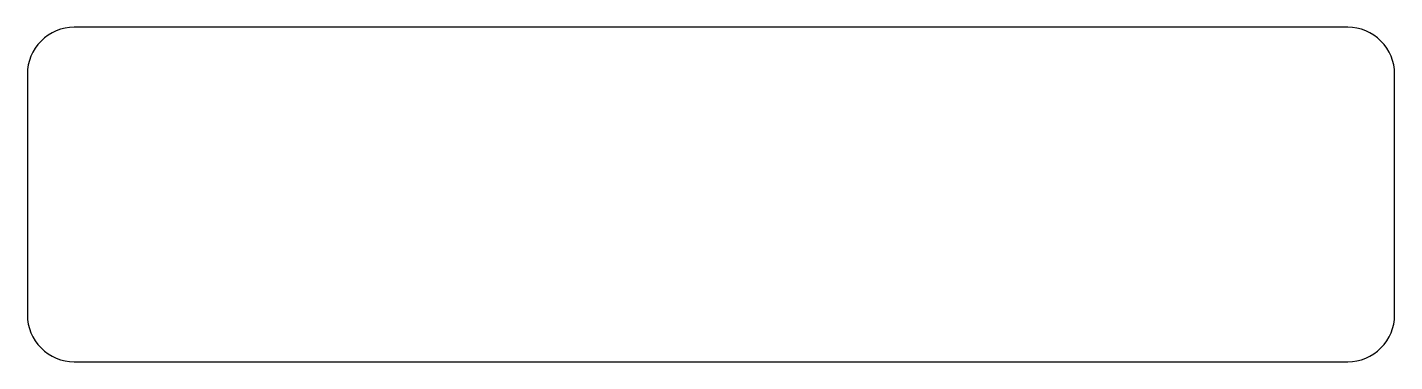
# Model space of a CAD drawing. Extents: x -2.2 to 56.2, y -2.2 to 12.1.
import ezdxf

# ---------------------------------------------------------------- set-up
doc = ezdxf.new("R2010")
doc.units = 0
doc.layers.get('0').update_dxf_attribs({"linetype": 'CONTINUOUS'})

msp = doc.modelspace()

# ---------------------------------------------------------------- linework, layer by layer
msp.add_lwpolyline([(54.396, -2.19037), (54.5902, -2.16157), (54.7806, -2.11388), (54.9654, -2.04776), (55.1428, -1.96384), (55.3111, -1.86294), (55.4688, -1.74602), (55.6142, -1.61421), (55.746, -1.46879), (55.8629, -1.31114), (55.9638, -1.14279), (56.0478, -0.965367), (56.1139, -0.780569), (56.1616, -0.590181), (56.1904, -0.396034), (56.2, -0.2), (56.2, 10.1), (56.1904, 10.296), (56.1616, 10.4902), (56.1139, 10.6806), (56.0478, 10.8654), (55.9638, 11.0428), (55.8629, 11.2111), (55.746, 11.3688), (55.6142, 11.5142), (55.4688, 11.646), (55.3111, 11.7629), (55.1428, 11.8638), (54.9654, 11.9478), (54.7806, 12.0139), (54.5902, 12.0616), (54.396, 12.0904), (54.2, 12.1), (-0.2, 12.1), (-0.396034, 12.0904), (-0.590181, 12.0616), (-0.780569, 12.0139), (-0.965367, 11.9478), (-1.14279, 11.8638), (-1.31114, 11.7629), (-1.46879, 11.646), (-1.61421, 11.5142), (-1.74602, 11.3688), (-1.86294, 11.2111), (-1.96384, 11.0428), (-2.04776, 10.8654), (-2.11388, 10.6806), (-2.16157, 10.4902), (-2.19037, 10.296), (-2.2, 10.1), (-2.2, -0.2), (-2.19037, -0.396034), (-2.16157, -0.590181), (-2.11388, -0.780569), (-2.04776, -0.965367), (-1.96384, -1.14279), (-1.86294, -1.31114), (-1.74602, -1.46879), (-1.61421, -1.61421), (-1.46879, -1.74602), (-1.31114, -1.86294), (-1.14279, -1.96384), (-0.965367, -2.04776), (-0.780569, -2.11388), (-0.590181, -2.16157), (-0.396034, -2.19037), (-0.2, -2.2), (54.2, -2.2)], close=True)

doc.saveas('drawing.dxf')
